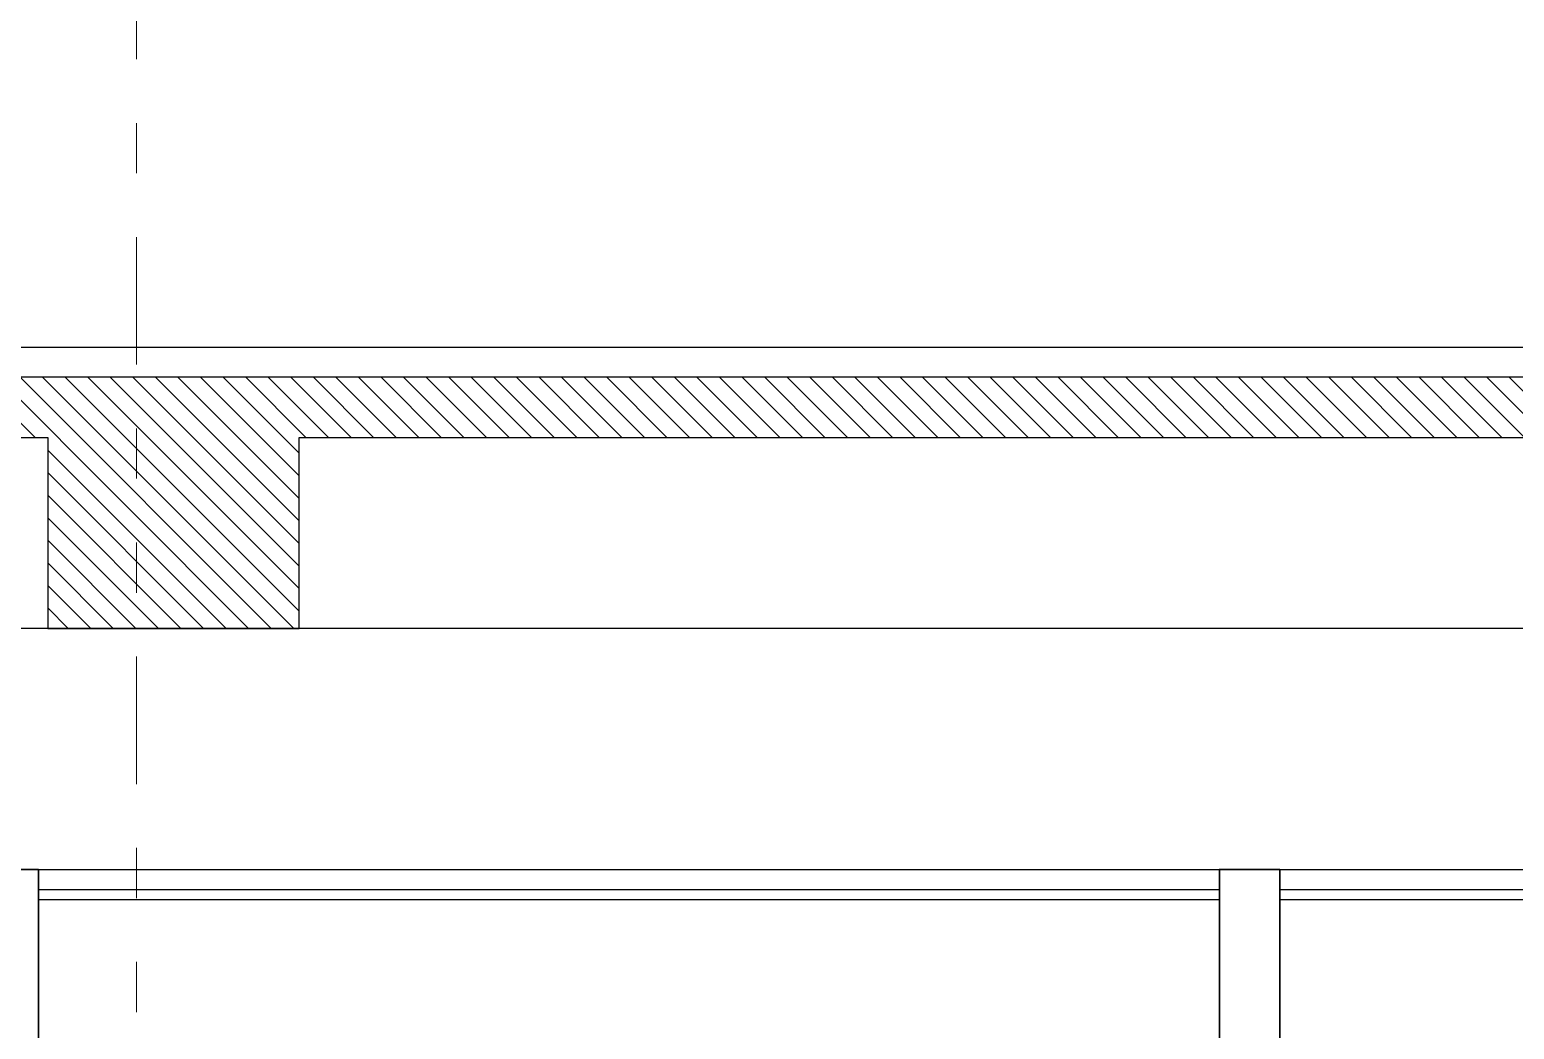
# Model space of a CAD drawing. Header units: millimetres. Extents: x 2056 to 4470, y 1400 to 3101.
# Drawn here: x 2169.496 to 2172.45, y 1480.825 to 1482.815 of the extents above; entities that cross this region are included whole.
import ezdxf

# ---------------------------------------------------------------- set-up
doc = ezdxf.new("R2010")
doc.units = ezdxf.units.MM
doc.linetypes.add('DIVIDE', pattern=[31.75, 12.7, -6.35, 0, -6.35, 0, -6.35])
for name, color, linetype in [('A-GRID-COLS', 75, 'DIVIDE'), ('A-PLAN-1', 5, 'Continuous'), ('A-PLAN-2', 4, 'Continuous'), ('A-PLAN-4', 2, 'Continuous'), ('A-PLAN-5', 1, 'Continuous'), ('A-PLAN-6', 9, 'Continuous')]:
    doc.layers.add(name, color=color, linetype=linetype)
doc.layers.add('A-WALL', color=16, linetype='Continuous', lineweight=30)

msp = doc.modelspace()

# ---------------------------------------------------------------- hatches: boundary and pattern name
at = {"layer": 'A-PLAN-5'}
h = msp.add_hatch(dxfattribs=at)
h.set_pattern_fill('ANSI31', color=256, scale=0.01, angle=90, style=0)
h.set_pattern_definition([(135, (-987022.03835, -1731690.825762), (-0.02245064030267, -0.02245064030267), [])])
h.paths.add_polyline_path([(2162.8617, 1481.6231), (2163.5289, 1481.6231), (2163.5289, 1482.0031), (2169.5317, 1482.0031), (2169.5317, 1481.6231), (2170.0317, 1481.6231), (2170.0317, 1482.0031), (2175.5939, 1482.0031), (2175.5939, 1481.6231), (2176.0939, 1481.6231), (2176.0939, 1482.0031), (2182.2695, 1482.0031), (2182.2695, 1481.6231), (2182.7695, 1481.6231), (2182.7695, 1482.1231), (2163.0289, 1482.1231), (2162.8617, 1482.1231)])
h.paths.add_polyline_path([(2163.0289, 1481.7231), (2162.9453, 1481.7231), (2162.9453, 1482.0031), (2163.0289, 1482.0031)], flags=16)

# ---------------------------------------------------------------- linework, layer by layer
at = {"layer": 'A-GRID-COLS', "lineweight": 9, "ltscale": 0.02}
msp.add_lwpolyline([(2169.7083, 1469.6231), (2169.7083, 1486.1841)], dxfattribs=at)
at = {"layer": 'A-PLAN-1'}
msp.add_lwpolyline([(2162.8617, 1481.6231), (2163.5289, 1481.6231), (2163.5289, 1482.0031), (2169.5317, 1482.0031), (2169.5317, 1481.6231), (2170.0317, 1481.6231), (2170.0317, 1482.0031), (2175.5939, 1482.0031), (2175.5939, 1481.6231), (2176.0939, 1481.6231), (2176.0939, 1482.0031), (2182.2695, 1482.0031), (2182.2695, 1481.6231), (2182.7695, 1481.6231), (2182.7695, 1482.1231), (2163.0289, 1482.1231), (2162.8617, 1482.1231), (2162.8617, 1481.6231), (2162.8617, 1481.6231)], dxfattribs=at)
at = {"layer": 'A-PLAN-2', "elevation": -0.2289}
msp.add_lwpolyline([(2163.0289, 1482.1831), (2182.6211, 1482.1831)], dxfattribs=at)
at = {"layer": 'A-PLAN-4'}
for points in [[(2171.983, 1481.1431), (2182.3761, 1481.1431), (2182.3761, 1481.6231)], [(2171.983, 1481.0831), (2182.4511, 1481.0831), (2182.4511, 1481.6231)], [(2171.983, 1481.1031), (2182.4361, 1481.1031), (2182.4361, 1481.6231)], [(2169.513, 1481.1431), (2171.863, 1481.1431)], [(2169.513, 1481.1031), (2171.863, 1481.1031)], [(2169.513, 1481.0831), (2171.863, 1481.0831)]]:
    msp.add_lwpolyline(points, dxfattribs=at)
at = {"layer": 'A-PLAN-6'}
msp.add_lwpolyline([(2182.2695, 1481.6231), (2163.5289, 1481.6231)], dxfattribs=at)
at = {"layer": 'A-WALL'}
for points, elevation in [([(2169.513, 1481.1431), (2169.513, 1480.7831), (2169.393, 1480.7831), (2169.393, 1481.1431)], 0.2289), ([(2171.983, 1481.1431), (2171.983, 1480.7831), (2171.863, 1480.7831), (2171.863, 1481.1431)], 0.0227)]:
    msp.add_lwpolyline(points, close=True, dxfattribs=dict(at, elevation=elevation))

doc.saveas('drawing.dxf')
